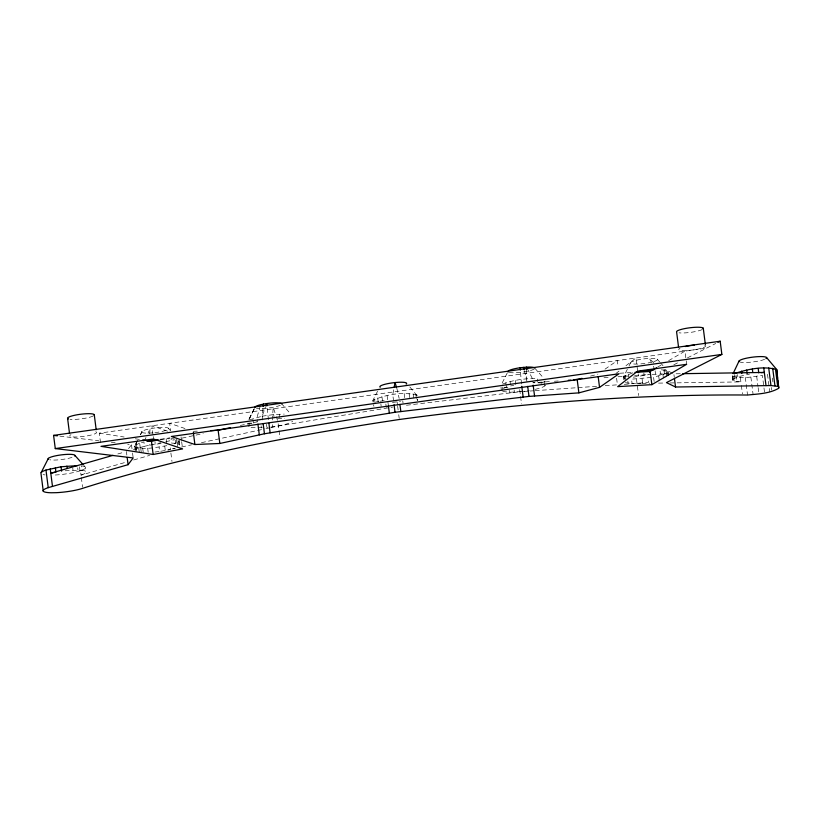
<?xml version="1.0" encoding="UTF-8"?>
<svg xmlns="http://www.w3.org/2000/svg" width="820" height="820" viewBox="0 0 820 820"><rect width="100%" height="100%" fill="white"/><g stroke="black" fill="none" stroke-linecap="round" stroke-linejoin="round"><path stroke-width="0.61" stroke-dasharray="4.1 3.07" d="M272.363 419.942L273.193 407.263L275.93 415.596M149.681 433.554L150.111 428.727L148.041 433.124M262.677 419.963L262.195 416.191L263.107 407.714M393.672 389.828L392.77 394.676L393.569 400.959M135.238 451L134.869 445.557L138.201 439.018M178.914 441.365L179.119 440.319L179.477 445.762L178.914 441.365L174.137 443.794M373.469 404.783L373.93 406.238M417.052 395.67L409.631 386.702M623.784 379.711L623.702 376.503L628.499 366.981M668.167 375.611L667.941 371.265L666.291 369.4M732.875 380.265L732.506 374.832L732.875 380.265L734.187 381.095L740.911 381.905L669.971 382.95M260.309 405.849L257.049 417.308L257.47 420.609M249.71 419.779L262.195 416.191L265.424 406.997M144.422 440.801L145.98 437.511M248.901 419.748L254.887 407.366M166.788 445.69C156.384 447.156 144.791 450.354 134.675 446.603L137.401 440.986M140.681 434.241L141.768 431.996M134.675 446.603L137.319 441.17M140.486 434.651L142.075 431.402L140.415 434.661M249.413 418.733L254.2 408.934M629.032 365.925L630.631 362.758M502.209 382.93L507.406 372.659M377.538 391.284L372.905 400.385L373.366 401.841M249.126 418.774L255.266 406.751M128.576 448.601L131.487 444.737L127.725 444.286M615.984 373.448L618.977 371.132M625.967 365.71L635.951 357.981L637.642 371.173M139.656 443.128L134.869 445.557L135.433 449.954L140.22 447.525L139.656 443.128L143.91 441.898L144.474 446.295L132.153 449.842M417.154 395.148C402.958 391.499 386.189 394.307 372.905 400.385L373.336 403.686M545.095 381.023L543.393 382.212A22.499 3.864 -7.3 0 1 540.308 383.452M545.649 385.359L543.947 386.538A22.499 3.864 -7.3 0 1 534.64 389.469M605.027 369.164L617.306 360.585L618.075 366.581M632.743 372.844L623.702 376.503L624.256 380.828M654.124 381.484L653.56 377.087L662.96 374.74L667.746 372.311M733.07 379.229L737.846 376.8L749.521 374.084M657.784 367.011L661.043 365.105M668.659 360.656L684.966 351.114L686.658 364.305M673.835 364.797L679.503 361.907M687.447 357.868L715.696 343.498M502.752 384.037C513.658 379.701 525.599 378.563 537.254 378.348L537.674 381.597M503.306 388.434L508.523 386.568M117.865 453.952L123.953 452.199M81.026 475.118A22.499 3.864 -7.3 0 0 81.938 470.26L81.385 465.862A22.499 3.864 -7.3 0 1 80.462 470.721L81.026 475.118L126.341 462.09M133.691 459.979L149.619 455.407M167.987 450.118L170.437 449.411L170.16 447.218M172.569 448.806L174.701 448.191M590.564 376.103L597.862 374.166M144.474 446.295L160.833 442.738M165.814 441.662L174.537 439.766M182.009 438.136L203.186 433.534M240.342 425.457L257.613 421.705L253.359 422.925L252.796 418.528M160.761 451.287L170.437 449.411M172.928 448.878L175.408 448.335M181.609 446.992L191.542 444.829M201.474 442.667L264.788 428.911M266.029 428.634L269.749 427.825M270.989 427.558L278.441 425.939A22.499 3.864 -7.3 0 0 292.617 421.162M510.655 385.964L513.74 385.287M633.296 377.179L648.784 374.627M160.043 439.663L169.853 437.798M262.195 416.191L273.695 414.561L284.212 414.09M376.359 401.872L378.871 401.452M380.121 401.246L385.144 400.416M392.431 402.446L400.498 401.339M153.022 444.624L149.619 445.178L149.332 442.984M266.51 424.268L266.941 427.568L272.763 426.871L392.636 407.12M640.84 383.381L632.097 383.514L631.543 379.178L651.295 377.456M732.311 375.867C741.731 379.558 752.606 376.493 762.364 375.406L763.82 386.722M100.522 442.749L99.292 433.155L706.727 348.059M406.484 405.244L519.962 391.755A22.499 3.864 -7.3 0 0 529.238 390.525M624.317 384.334L648.446 382.417L647.882 378.02M161.12 443.558L155.298 444.245L155.011 442.041M154.959 452.025L159.623 451.471L159.059 447.074M65.118 470.762L81.938 470.26M502.732 391.488L509.456 392.288L528.869 391.119M549.328 381.607L532.867 382.755L541.784 382.93L541.507 380.767M554.392 381.259L558.194 380.992M604.002 377.764L610.377 377.313M618.034 376.769L628.253 376.042M634.629 375.591L649.942 374.504M652.177 374.34L667.767 373.92M530.15 391.027L533.963 390.761M535.234 390.668L597.595 386.24M605.232 385.697L616.681 384.877M277.601 418.723L284.776 418.487M251.063 427.507L264.706 427.722M160.556 439.161L169.842 438.71M619.776 373.233L632.435 372.495M193.202 431.33L199.434 431.064M680.221 373.725L673.845 373.828L674.306 377.425M642.111 383.36L649.707 383.247M658.573 383.114L664.907 383.022M668.505 375.662L667.941 371.265L666.629 370.435L659.905 369.635L660.469 374.033L664.446 374.279M625.373 382.704L632.097 383.514M507.898 387.829L503.08 387.276M174.065 438.874L171.072 438.69L171.636 443.087L175.623 443.333L179.672 444.717M59.87 436.137L98.82 440.822M111.387 442.328L115.159 442.779M99.292 433.155L124.138 437.029M135.31 438.772L140.281 439.551M250.5 423.11L251.873 423.386M184.971 428.511L169.678 423.294L170.601 430.49M167.577 431.166L151.854 425.795L153.084 435.389M672.707 373.274L664.753 369.41L665.368 374.207M623.507 377.548L624.819 378.368M416.396 398.715L417.718 399.545L417.513 400.59L417.236 398.387M653.817 363.075L649.46 358.391L652.761 365.187M534.496 367.821L543.629 378.112M281.383 403.481L290.587 413.844M168.633 428.532L170.252 430.346M83.825 465.432L85.444 467.256L85.998 471.654M657.22 359.139L659.69 361.938M660.52 362.87L662.99 365.669M527.127 368.262L532.303 378.42L532.723 381.669M653.314 366.314L654.954 369.707M276.319 416.785L277.488 420.352M396.818 388.27L399.155 398.387M524.431 370.794L527.219 382.591M772.409 378.092L772.891 381.864M771.415 387.501L771.733 390.012M767.51 374.289L769.765 391.878M763.973 387.973L764.619 392.995M756.696 376.349L757.977 386.394M758.141 387.655L758.787 392.678M750.864 377.036L753.119 394.625M745.288 377.436L747.543 395.025M740.347 377.507L741.218 384.303M741.372 385.502L742.448 393.897M737.569 374.596L737.846 376.8M736.022 375.222L736.934 381.659M734.341 374.74L734.771 378.04M733.623 376.698L734.187 381.095M666.629 370.435L667.193 374.832M666.045 373.489L666.465 376.79M663.882 369.881L664.928 377.415M662.96 374.74L663.39 378.04M658.706 375.96L659.27 380.367M655.098 370.804L655.518 374.104M643.833 372.957L644.11 375.119M642.06 378.707L642.624 383.104M638.155 373.889L638.442 376.062M636.484 379.106L638.585 395.486M628.479 374.074L628.899 377.323M627.843 381.095L628.12 383.258M625.393 375.314L625.957 379.65M624.553 375.909L625.106 380.244M616.599 378.245L617.357 384.242M544.244 381.618L544.798 385.943M521.469 383.904L520.351 370.097M519.685 389.592L520.433 395.373M520.587 396.572L521.51 403.809M515.226 380.449L515.79 384.846M514.119 390.023L514.396 392.216M510.091 381.566L510.511 384.857M509.169 390.094L509.456 392.288M505.827 382.786L506.391 387.183M502.168 387.091L502.588 390.381M500.989 387.358L501.42 390.658M415.832 394.317L416.252 397.618M413.095 393.764L413.659 398.161M409.108 393.508L409.672 397.915M404.168 393.59L404.731 397.987M402.774 400.959L403.05 403.163M397.095 401.902L397.515 405.193M397.659 406.3L398.12 409.897M398.735 414.694L399.196 418.292M387.091 395.609L387.655 400.006M387.962 402.405L388.27 404.803M385.841 404.086L386.261 407.386M381.946 396.726L382.509 401.123M380.89 404.157L381.177 406.361M377.692 397.956L378.256 402.353M374.607 399.196L375.17 403.594M279.271 414.172L279.692 417.472M278.154 423.745L278.902 429.536M279.056 430.736L279.979 437.931M273.695 414.561L274.116 417.862M272.476 424.678L272.763 426.871M268.437 419.655L266.889 405.9M261.078 425.764L261.365 427.958M249.136 422.833L249.557 426.133M247.958 423.11L248.378 426.4M181.046 436.906L181.507 440.504M181.661 441.703L182.583 448.899M177.94 440.596L178.36 443.886M177.222 442.544L177.786 446.941M176.423 439.212L176.987 443.61M175.193 440.032L175.623 443.333M170.898 453.009L171.974 461.414M166.132 438.761L166.696 443.159M164.738 446.141L165.302 450.539M153.237 436.588L153.545 438.987M147.661 448.161L148.225 452.558M142.711 448.232L143.274 452.63M140.722 448.109L141.286 452.507M138.734 447.986L139.297 452.384M136.571 444.368L137.135 448.765M135.997 447.423L136.55 451.82M131.487 444.737L132.41 451.933M132.563 453.132L133.178 457.929M126.393 451.492L126.854 455.09M81.334 477.517L82.564 487.111M79.53 466.836L79.95 470.137M77.685 467.82L77.962 470.014M72.734 467.892L73.021 470.085M526.594 369.461L526.737 378.819M80.462 470.721A22.499 3.864 -7.3 0 1 53.987 475.087M45.059 474.913A22.499 3.864 -7.3 0 1 43.081 474.575M71.975 457.375A13.52 2.327 -7.3 0 1 49.959 459.815M152.868 432.868A13.54 2.327 -7.3 0 1 144.679 430.11A13.54 2.327 -7.3 0 1 167.567 427.814A13.54 2.327 -7.3 0 1 153.945 432.765M280.296 405.264A13.561 2.327 -7.3 0 1 268.437 408.011A13.561 2.327 -7.3 0 1 256.475 408.257M534.281 368.959A13.509 2.327 -7.3 0 1 522.545 372.116A13.509 2.327 -7.3 0 1 509.312 372.444M644.93 363.444A13.53 2.327 -7.3 0 1 631.554 361.907A13.53 2.327 -7.3 0 1 653.837 358.391A13.53 2.327 -7.3 0 1 648.107 362.942M764.578 359.365A13.95 2.398 -7.3 0 1 751.817 362.081A13.95 2.398 -7.3 0 1 740.142 362.081M95.725 431.761A13.499 2.316 -7.3 0 1 82.728 436.537A13.499 2.316 -7.3 0 1 70.992 434.682M704.739 345.322A13.499 2.316 -7.3 0 1 691.742 350.099A13.499 2.316 -7.3 0 1 679.995 348.244M93.121 416.006A13.499 2.316 -7.3 0 1 70.028 419.266M702.135 329.568A13.499 2.316 -7.3 0 1 679.042 332.828"/><path stroke-width="1.23" d="M263.23 406.505L263.497 404.086L266.633 403.553A13.561 2.327 -7.3 0 1 281.803 403.983M394.133 387.399L395.035 382.55L396.46 387.122M766.485 357.438L776.745 369.594L778.805 388.229C769.488 393.661 758.049 393.948 747.543 395.025C631.01 394.102 514.775 403.993 399.35 419.491C292.463 435.615 185.884 455.53 82.718 488.31A22.499 3.864 -7.3 0 1 56.242 492.676L51.291 492.758A22.499 3.864 -7.3 0 1 48.226 487.644L45.981 470.055L61.059 466.775L77.398 465.616M265.834 405.849L266.633 403.553L266.889 405.9M733.049 373.684L739.035 361.077M41.195 472.484L48.37 458.38M48.226 487.644L128.084 464.684L133.178 457.929L55.278 448.581L53.587 435.389L720.175 341.222L721.866 354.414L666.445 382.602L675.536 387.019L770.964 385.554L777.688 386.353L779 387.183M599.543 387.358L618.997 373.776L171.37 436.486L194.893 444.522L219.832 443.476L264.45 433.78L395.025 412.265L528.982 396.408L578.889 392.862L599.543 387.358L598.169 376.564M634.977 372.352L650.168 371.47L656.697 367.647M651.859 384.662L686.658 364.305L637.642 371.173L617.665 386.64L651.859 384.662L650.168 371.47M717.93 342.36L720.175 341.222M734.207 373.643C747.543 369.308 763.082 365.669 776.745 369.594L777.514 378.174M112.986 455.356L50.799 473.232L55.944 472.115L55.381 467.718M573.395 379.937L582.056 378.379M263.497 404.086L260.627 404.711A13.561 2.327 -7.3 0 0 254.887 407.366M146.995 441.232L157.061 439.571M210.658 430.602L218.14 430.285L230.471 427.609M142.762 439.93L151.464 441.293L158.813 439.889M153.155 454.485L182.583 448.899L153.545 438.987L100.983 446.346L153.155 454.485L151.464 441.293M637.878 371.726L653.847 369.789M55.278 448.581L721.866 354.414M508.267 372.044A13.509 2.327 -7.3 0 1 520.218 367.739L526.553 367.124A13.509 2.327 -7.3 0 1 534.496 367.821M568.332 380.285L570.864 380.111M760.98 372.669L764.322 372.434L682.763 373.684M53.587 435.389L57.359 435.84M74.927 455.428L83.015 464.52M523.447 367.36L524.103 369.656M777.842 380.685L778.323 384.457M775.433 368.764L777.688 386.353M772.686 368.211L774.941 385.8M768.709 367.954L770.964 385.554M763.758 368.036L766.013 385.625M758.192 368.436L758.756 372.833M752.36 369.123L752.791 372.423M746.682 370.056L747.112 373.356M741.546 371.173L741.823 373.377M703.273 328.226L705.364 344.564M678.54 347.075L676.613 331.997A13.499 2.316 -7.3 0 1 690.399 327.713A13.499 2.316 -7.3 0 1 703.15 328.851M674.46 378.625L675.536 387.019M649.389 370.107L649.665 372.3M577.198 379.67L578.889 392.862M533.174 385.164L534.558 396.009M527.701 386.363L528.982 396.408M521.776 386.302L523.16 397.095M399.924 404.383L400.847 411.578M394.051 404.721L395.025 412.265M388.424 406.002L389.346 413.198M268.898 423.253L270.128 432.847M263.159 423.725L264.45 433.78M257.921 424.104L259.304 434.897M218.14 430.285L219.832 443.476M193.356 432.529L194.893 444.522M127.161 457.488L128.084 464.684M94.259 414.664L96.186 429.741M67.599 418.436L69.526 433.513M66.881 466.088L67.158 468.292M61.059 466.775L61.623 471.172M50.235 468.835L52.49 486.424M43.255 491.118L41 473.529A22.499 3.864 -7.3 0 1 45.981 470.055M520.218 367.739L520.351 370.097M526.553 367.124L526.594 369.461M48.677 459.466A13.52 2.327 -7.3 0 1 60.905 454.936A13.52 2.327 -7.3 0 1 74.681 456.012M380.193 387.245A13.499 2.316 -7.3 0 1 393.426 382.735A13.499 2.316 -7.3 0 1 406.207 384.078M739.199 361.64A13.95 2.398 -7.3 0 1 753.857 357.007A13.95 2.398 -7.3 0 1 765.993 358.658M685.376 346.532A13.499 2.316 -7.3 0 1 694.386 345.117M68.388 418.928A13.499 2.316 -7.3 0 1 79.632 414.387A13.499 2.316 -7.3 0 1 94.146 415.289"/></g></svg>
